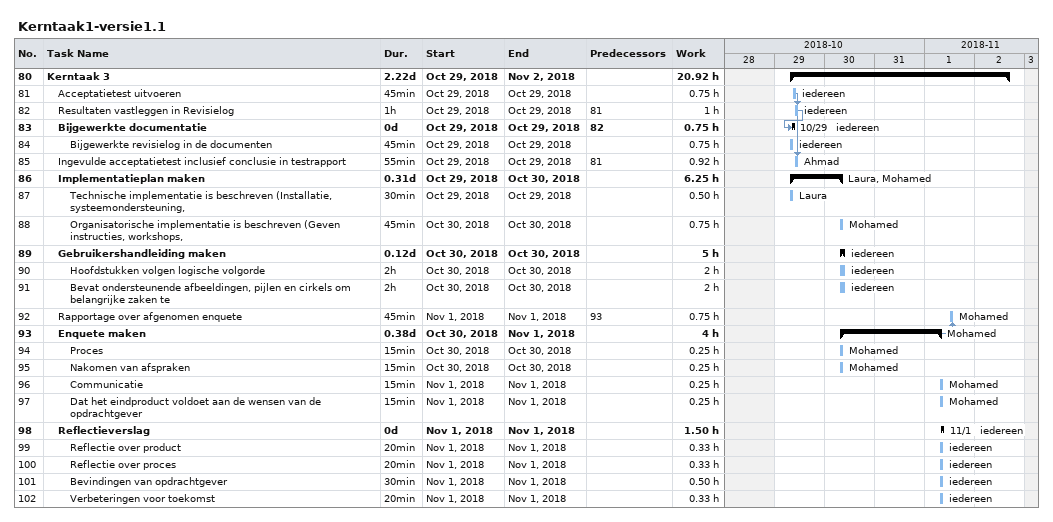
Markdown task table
Kerntaak1-versie1.1

| ID | Level | Task | Duration | Start | Finish | Predecessors | Resources | Work (h) |
|---|---|---|---|---|---|---|---|---|
| 80 | 1 | **Kerntaak 3** | 2.22d | 2018-10-29 | 2018-11-02 |  |  | 20.92 |
| 81 | 2 | Acceptatietest uitvoeren | 45min | 2018-10-29 | 2018-10-29 |  | iedereen | 0.75 |
| 82 | 2 | Resultaten vastleggen in Revisielog | 1h | 2018-10-29 | 2018-10-29 | 81 | iedereen | 1 |
| 83 | 2 | **Bijgewerkte documentatie** | 0d | 2018-10-29 | 2018-10-29 | 82 | iedereen | 0.75 |
| 84 | 3 | Bijgewerkte revisielog in de documenten | 45min | 2018-10-29 | 2018-10-29 |  | iedereen | 0.75 |
| 85 | 2 | Ingevulde acceptatietest inclusief conclusie in testrapport | 55min | 2018-10-29 | 2018-10-29 | 81 | Ahmad | 0.92 |
| 86 | 2 | **Implementatieplan maken** | 0.31d | 2018-10-29 | 2018-10-30 |  | Laura, Mohamed | 6.25 |
| 87 | 3 | Technische implementatie is beschreven (Installatie, systeemondersteuning, | 30min | 2018-10-29 | 2018-10-29 |  | Laura | 0.50 |
| 88 | 3 | Organisatorische implementatie is beschreven (Geven instructies, workshops, | 45min | 2018-10-30 | 2018-10-30 |  | Mohamed | 0.75 |
| 89 | 2 | **Gebruikershandleiding maken** | 0.12d | 2018-10-30 | 2018-10-30 |  | iedereen | 5 |
| 90 | 3 | Hoofdstukken volgen logische volgorde | 2h | 2018-10-30 | 2018-10-30 |  | iedereen | 2 |
| 91 | 3 | Bevat ondersteunende afbeeldingen, pijlen en cirkels om belangrijke zaken te | 2h | 2018-10-30 | 2018-10-30 |  | iedereen | 2 |
| 92 | 2 | Rapportage over afgenomen enquete | 45min | 2018-11-01 | 2018-11-01 | 93 | Mohamed | 0.75 |
| 93 | 2 | **Enquete maken** | 0.38d | 2018-10-30 | 2018-11-01 |  | Mohamed | 4 |
| 94 | 3 | Proces | 15min | 2018-10-30 | 2018-10-30 |  | Mohamed | 0.25 |
| 95 | 3 | Nakomen van afspraken | 15min | 2018-10-30 | 2018-10-30 |  | Mohamed | 0.25 |
| 96 | 3 | Communicatie | 15min | 2018-11-01 | 2018-11-01 |  | Mohamed | 0.25 |
| 97 | 3 | Dat het eindproduct voldoet aan de wensen van de opdrachtgever | 15min | 2018-11-01 | 2018-11-01 |  | Mohamed | 0.25 |
| 98 | 2 | **Reflectieverslag** | 0d | 2018-11-01 | 2018-11-01 |  | iedereen | 1.50 |
| 99 | 3 | Reflectie over product | 20min | 2018-11-01 | 2018-11-01 |  | iedereen | 0.33 |
| 100 | 3 | Reflectie over proces | 20min | 2018-11-01 | 2018-11-01 |  | iedereen | 0.33 |
| 101 | 3 | Bevindingen van opdrachtgever | 30min | 2018-11-01 | 2018-11-01 |  | iedereen | 0.50 |
| 102 | 3 | Verbeteringen voor toekomst | 20min | 2018-11-01 | 2018-11-01 |  | iedereen | 0.33 |
